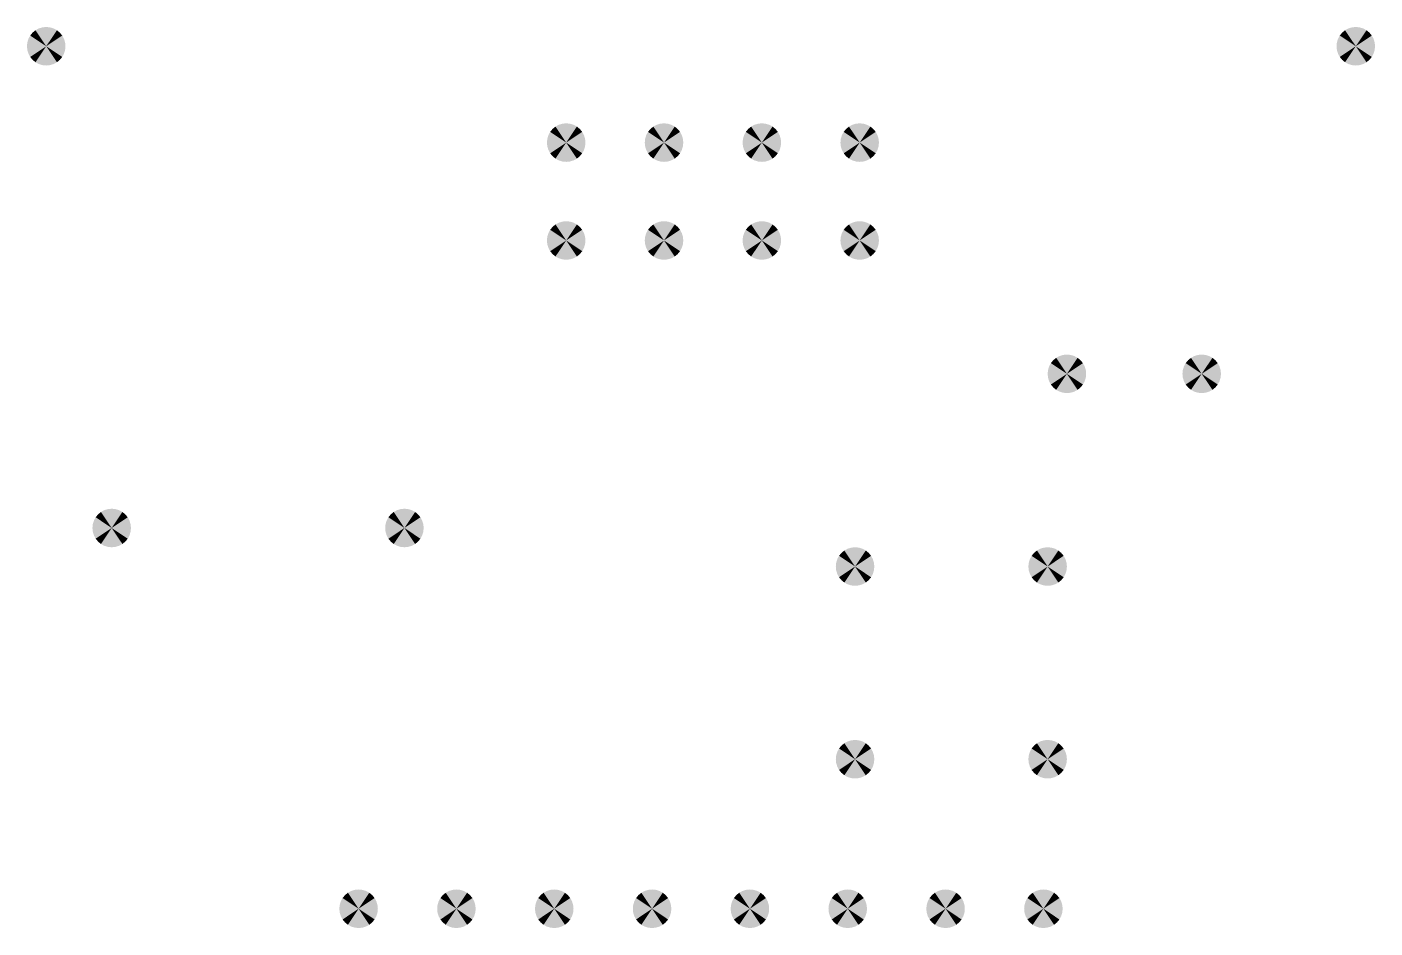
# Model space of a CAD drawing. Header units: millimetres. Extents: x 132.5 to 167.5, y -128 to -73.
# Drawn here: x 132.5 to 167.5, y -96.38 to -73 of the extents above; entities that cross this region are included whole.
import ezdxf

# ---------------------------------------------------------------- set-up
doc = ezdxf.new("R2010")
doc.units = ezdxf.units.MM
doc.layers.add('Drill', color=7, linetype='CONTINUOUS')

msp = doc.modelspace()

# ---------------------------------------------------------------- linework, layer by layer
at = {"layer": 'Drill', "color": 7}
for points in [[(133, -73.5), (132.646447, -73.146447), (132.584265, -73.222215)], [(133, -73.5), (132.722215, -73.084265), (132.646447, -73.146447)], [(133, -73.5), (132.808658, -73.03806), (132.722215, -73.084265)], [(133, -73.5), (132.902455, -73.009607), (132.808658, -73.03806)], [(133, -73.5), (133, -73), (132.902455, -73.009607)], [(133, -73.5), (133.097545, -73.009607), (133, -73)], [(133, -73.5), (133.191342, -73.03806), (133.097545, -73.009607)], [(133, -73.5), (133.277785, -73.084265), (133.191342, -73.03806)], [(133, -73.5), (133.353553, -73.146447), (133.277785, -73.084265)], [(133, -73.5), (133.415735, -73.222215), (133.353553, -73.146447)], [(167, -73.5), (166.646447, -73.146447), (166.584265, -73.222215)], [(167, -73.5), (166.722215, -73.084265), (166.646447, -73.146447)], [(167, -73.5), (166.808658, -73.03806), (166.722215, -73.084265)], [(167, -73.5), (166.902455, -73.009607), (166.808658, -73.03806)], [(167, -73.5), (167, -73), (166.902455, -73.009607)], [(167, -73.5), (167.097545, -73.009607), (167, -73)], [(167, -73.5), (167.191342, -73.03806), (167.097545, -73.009607)], [(167, -73.5), (167.277785, -73.084265), (167.191342, -73.03806)], [(167, -73.5), (167.353553, -73.146447), (167.277785, -73.084265)], [(167, -73.5), (167.415735, -73.222215), (167.353553, -73.146447)], [(133, -73.5), (132.509607, -73.402455), (132.5, -73.5)], [(133, -73.5), (132.5, -73.5), (132.509607, -73.597545)], [(133, -73.5), (132.53806, -73.308658), (132.509607, -73.402455)], [(133, -73.5), (132.509607, -73.597545), (132.53806, -73.691342)], [(133, -73.5), (132.584265, -73.222215), (132.53806, -73.308658)], [(133, -73.5), (132.53806, -73.691342), (132.584265, -73.777785)], [(133, -73.5), (132.584265, -73.777785), (132.646447, -73.853553)], [(133, -73.5), (132.646447, -73.853553), (132.722215, -73.915735)], [(133, -73.5), (132.722215, -73.915735), (132.808658, -73.96194)], [(133, -73.5), (132.808658, -73.96194), (132.902455, -73.990393)], [(133, -73.5), (132.902455, -73.990393), (133, -74)], [(133, -73.5), (133.46194, -73.308658), (133.415735, -73.222215)], [(133, -73.5), (133.490393, -73.402455), (133.46194, -73.308658)], [(133, -73.5), (133.5, -73.5), (133.490393, -73.402455)], [(133, -73.5), (133, -74), (133.097545, -73.990393)], [(133, -73.5), (133.097545, -73.990393), (133.191342, -73.96194)], [(133, -73.5), (133.191342, -73.96194), (133.277785, -73.915735)], [(133, -73.5), (133.277785, -73.915735), (133.353553, -73.853553)], [(133, -73.5), (133.353553, -73.853553), (133.415735, -73.777785)], [(133, -73.5), (133.415735, -73.777785), (133.46194, -73.691342)], [(133, -73.5), (133.46194, -73.691342), (133.490393, -73.597545)], [(133, -73.5), (133.490393, -73.597545), (133.5, -73.5)], [(167, -73.5), (166.509607, -73.402455), (166.5, -73.5)], [(167, -73.5), (166.5, -73.5), (166.509607, -73.597545)], [(167, -73.5), (166.53806, -73.308658), (166.509607, -73.402455)], [(167, -73.5), (166.509607, -73.597545), (166.53806, -73.691342)], [(167, -73.5), (166.584265, -73.222215), (166.53806, -73.308658)], [(167, -73.5), (166.53806, -73.691342), (166.584265, -73.777785)], [(167, -73.5), (166.584265, -73.777785), (166.646447, -73.853553)], [(167, -73.5), (166.646447, -73.853553), (166.722215, -73.915735)], [(167, -73.5), (166.722215, -73.915735), (166.808658, -73.96194)], [(167, -73.5), (166.808658, -73.96194), (166.902455, -73.990393)], [(167, -73.5), (166.902455, -73.990393), (167, -74)], [(167, -73.5), (167.46194, -73.308658), (167.415735, -73.222215)], [(167, -73.5), (167.490393, -73.402455), (167.46194, -73.308658)], [(167, -73.5), (167.5, -73.5), (167.490393, -73.402455)], [(167, -73.5), (167, -74), (167.097545, -73.990393)], [(167, -73.5), (167.097545, -73.990393), (167.191342, -73.96194)], [(167, -73.5), (167.191342, -73.96194), (167.277785, -73.915735)], [(167, -73.5), (167.277785, -73.915735), (167.353553, -73.853553)], [(167, -73.5), (167.353553, -73.853553), (167.415735, -73.777785)], [(167, -73.5), (167.415735, -73.777785), (167.46194, -73.691342)], [(167, -73.5), (167.46194, -73.691342), (167.490393, -73.597545)], [(167, -73.5), (167.490393, -73.597545), (167.5, -73.5)], [(146.5, -76), (146.222215, -75.584265), (146.146447, -75.646447)], [(146.5, -76), (146.308658, -75.53806), (146.222215, -75.584265)], [(146.5, -76), (146.402455, -75.509607), (146.308658, -75.53806)], [(146.5, -76), (146.5, -75.5), (146.402455, -75.509607)], [(146.5, -76), (146.597545, -75.509607), (146.5, -75.5)], [(146.5, -76), (146.691342, -75.53806), (146.597545, -75.509607)], [(146.5, -76), (146.777785, -75.584265), (146.691342, -75.53806)], [(146.5, -76), (146.853553, -75.646447), (146.777785, -75.584265)], [(149.04, -76), (148.762215, -75.584265), (148.686447, -75.646447)], [(149.04, -76), (148.848658, -75.53806), (148.762215, -75.584265)], [(149.04, -76), (148.942455, -75.509607), (148.848658, -75.53806)], [(149.04, -76), (149.04, -75.5), (148.942455, -75.509607)], [(149.04, -76), (149.137545, -75.509607), (149.04, -75.5)], [(149.04, -76), (149.231342, -75.53806), (149.137545, -75.509607)], [(149.04, -76), (149.317785, -75.584265), (149.231342, -75.53806)], [(149.04, -76), (149.393553, -75.646447), (149.317785, -75.584265)], [(151.58, -76), (151.302215, -75.584265), (151.226447, -75.646447)], [(151.58, -76), (151.388658, -75.53806), (151.302215, -75.584265)], [(151.58, -76), (151.482455, -75.509607), (151.388658, -75.53806)], [(151.58, -76), (151.58, -75.5), (151.482455, -75.509607)], [(151.58, -76), (151.677545, -75.509607), (151.58, -75.5)], [(151.58, -76), (151.771342, -75.53806), (151.677545, -75.509607)], [(151.58, -76), (151.857785, -75.584265), (151.771342, -75.53806)], [(151.58, -76), (151.933553, -75.646447), (151.857785, -75.584265)], [(154.12, -76), (153.842215, -75.584265), (153.766447, -75.646447)], [(154.12, -76), (153.928658, -75.53806), (153.842215, -75.584265)], [(154.12, -76), (154.022455, -75.509607), (153.928658, -75.53806)], [(154.12, -76), (154.12, -75.5), (154.022455, -75.509607)], [(154.12, -76), (154.217545, -75.509607), (154.12, -75.5)], [(154.12, -76), (154.311342, -75.53806), (154.217545, -75.509607)], [(154.12, -76), (154.397785, -75.584265), (154.311342, -75.53806)], [(154.12, -76), (154.473553, -75.646447), (154.397785, -75.584265)], [(146.5, -76), (146.009607, -75.902455), (146, -76)], [(146.5, -76), (146.03806, -75.808658), (146.009607, -75.902455)], [(146.5, -76), (146.084265, -75.722215), (146.03806, -75.808658)], [(146.5, -76), (146.146447, -75.646447), (146.084265, -75.722215)], [(146.5, -76), (146.915735, -75.722215), (146.853553, -75.646447)], [(146.5, -76), (146.96194, -75.808658), (146.915735, -75.722215)], [(146.5, -76), (146.990393, -75.902455), (146.96194, -75.808658)], [(146.5, -76), (147, -76), (146.990393, -75.902455)], [(149.04, -76), (148.549607, -75.902455), (148.54, -76)], [(149.04, -76), (148.57806, -75.808658), (148.549607, -75.902455)], [(149.04, -76), (148.624265, -75.722215), (148.57806, -75.808658)], [(149.04, -76), (148.686447, -75.646447), (148.624265, -75.722215)], [(149.04, -76), (149.455735, -75.722215), (149.393553, -75.646447)], [(149.04, -76), (149.50194, -75.808658), (149.455735, -75.722215)], [(149.04, -76), (149.530393, -75.902455), (149.50194, -75.808658)], [(149.04, -76), (149.54, -76), (149.530393, -75.902455)], [(151.58, -76), (151.089607, -75.902455), (151.08, -76)], [(151.58, -76), (151.11806, -75.808658), (151.089607, -75.902455)], [(151.58, -76), (151.164265, -75.722215), (151.11806, -75.808658)], [(151.58, -76), (151.226447, -75.646447), (151.164265, -75.722215)], [(151.58, -76), (151.995735, -75.722215), (151.933553, -75.646447)], [(151.58, -76), (152.04194, -75.808658), (151.995735, -75.722215)], [(151.58, -76), (152.070393, -75.902455), (152.04194, -75.808658)], [(151.58, -76), (152.08, -76), (152.070393, -75.902455)], [(154.12, -76), (153.629607, -75.902455), (153.62, -76)], [(154.12, -76), (153.65806, -75.808658), (153.629607, -75.902455)], [(154.12, -76), (153.704265, -75.722215), (153.65806, -75.808658)], [(154.12, -76), (153.766447, -75.646447), (153.704265, -75.722215)], [(154.12, -76), (154.535735, -75.722215), (154.473553, -75.646447)], [(154.12, -76), (154.58194, -75.808658), (154.535735, -75.722215)], [(154.12, -76), (154.610393, -75.902455), (154.58194, -75.808658)], [(154.12, -76), (154.62, -76), (154.610393, -75.902455)], [(146.5, -76), (146, -76), (146.009607, -76.097545)], [(146.5, -76), (146.009607, -76.097545), (146.03806, -76.191342)], [(146.5, -76), (146.03806, -76.191342), (146.084265, -76.277785)], [(146.5, -76), (146.084265, -76.277785), (146.146447, -76.353553)], [(146.5, -76), (146.146447, -76.353553), (146.222215, -76.415735)], [(146.5, -76), (146.222215, -76.415735), (146.308658, -76.46194)], [(146.5, -76), (146.308658, -76.46194), (146.402455, -76.490393)], [(146.5, -76), (146.402455, -76.490393), (146.5, -76.5)], [(146.5, -76), (146.5, -76.5), (146.597545, -76.490393)], [(146.5, -76), (146.597545, -76.490393), (146.691342, -76.46194)], [(146.5, -76), (146.691342, -76.46194), (146.777785, -76.415735)], [(146.5, -76), (146.777785, -76.415735), (146.853553, -76.353553)], [(146.5, -76), (146.853553, -76.353553), (146.915735, -76.277785)], [(146.5, -76), (146.915735, -76.277785), (146.96194, -76.191342)], [(146.5, -76), (146.96194, -76.191342), (146.990393, -76.097545)], [(146.5, -76), (146.990393, -76.097545), (147, -76)], [(149.04, -76), (148.54, -76), (148.549607, -76.097545)], [(149.04, -76), (148.549607, -76.097545), (148.57806, -76.191342)], [(149.04, -76), (148.57806, -76.191342), (148.624265, -76.277785)], [(149.04, -76), (148.624265, -76.277785), (148.686447, -76.353553)], [(149.04, -76), (148.686447, -76.353553), (148.762215, -76.415735)], [(149.04, -76), (148.762215, -76.415735), (148.848658, -76.46194)], [(149.04, -76), (148.848658, -76.46194), (148.942455, -76.490393)], [(149.04, -76), (148.942455, -76.490393), (149.04, -76.5)], [(149.04, -76), (149.04, -76.5), (149.137545, -76.490393)], [(149.04, -76), (149.137545, -76.490393), (149.231342, -76.46194)], [(149.04, -76), (149.231342, -76.46194), (149.317785, -76.415735)], [(149.04, -76), (149.317785, -76.415735), (149.393553, -76.353553)], [(149.04, -76), (149.393553, -76.353553), (149.455735, -76.277785)], [(149.04, -76), (149.455735, -76.277785), (149.50194, -76.191342)], [(149.04, -76), (149.50194, -76.191342), (149.530393, -76.097545)], [(149.04, -76), (149.530393, -76.097545), (149.54, -76)], [(151.58, -76), (151.08, -76), (151.089607, -76.097545)], [(151.58, -76), (151.089607, -76.097545), (151.11806, -76.191342)], [(151.58, -76), (151.11806, -76.191342), (151.164265, -76.277785)], [(151.58, -76), (151.164265, -76.277785), (151.226447, -76.353553)], [(151.58, -76), (151.226447, -76.353553), (151.302215, -76.415735)], [(151.58, -76), (151.302215, -76.415735), (151.388658, -76.46194)], [(151.58, -76), (151.388658, -76.46194), (151.482455, -76.490393)], [(151.58, -76), (151.482455, -76.490393), (151.58, -76.5)], [(151.58, -76), (151.58, -76.5), (151.677545, -76.490393)], [(151.58, -76), (151.677545, -76.490393), (151.771342, -76.46194)], [(151.58, -76), (151.771342, -76.46194), (151.857785, -76.415735)], [(151.58, -76), (151.857785, -76.415735), (151.933553, -76.353553)], [(151.58, -76), (151.933553, -76.353553), (151.995735, -76.277785)], [(151.58, -76), (151.995735, -76.277785), (152.04194, -76.191342)], [(151.58, -76), (152.04194, -76.191342), (152.070393, -76.097545)], [(151.58, -76), (152.070393, -76.097545), (152.08, -76)], [(154.12, -76), (153.62, -76), (153.629607, -76.097545)], [(154.12, -76), (153.629607, -76.097545), (153.65806, -76.191342)], [(154.12, -76), (153.65806, -76.191342), (153.704265, -76.277785)], [(154.12, -76), (153.704265, -76.277785), (153.766447, -76.353553)], [(154.12, -76), (153.766447, -76.353553), (153.842215, -76.415735)], [(154.12, -76), (153.842215, -76.415735), (153.928658, -76.46194)], [(154.12, -76), (153.928658, -76.46194), (154.022455, -76.490393)], [(154.12, -76), (154.022455, -76.490393), (154.12, -76.5)], [(154.12, -76), (154.12, -76.5), (154.217545, -76.490393)], [(154.12, -76), (154.217545, -76.490393), (154.311342, -76.46194)], [(154.12, -76), (154.311342, -76.46194), (154.397785, -76.415735)], [(154.12, -76), (154.397785, -76.415735), (154.473553, -76.353553)], [(154.12, -76), (154.473553, -76.353553), (154.535735, -76.277785)], [(154.12, -76), (154.535735, -76.277785), (154.58194, -76.191342)], [(154.12, -76), (154.58194, -76.191342), (154.610393, -76.097545)], [(154.12, -76), (154.610393, -76.097545), (154.62, -76)], [(146.5, -78.54), (146.402455, -78.049607), (146.308658, -78.07806)], [(146.5, -78.54), (146.5, -78.04), (146.402455, -78.049607)], [(146.5, -78.54), (146.597545, -78.049607), (146.5, -78.04)], [(146.5, -78.54), (146.691342, -78.07806), (146.597545, -78.049607)], [(149.04, -78.54), (148.942455, -78.049607), (148.848658, -78.07806)], [(149.04, -78.54), (149.04, -78.04), (148.942455, -78.049607)], [(149.04, -78.54), (149.137545, -78.049607), (149.04, -78.04)], [(149.04, -78.54), (149.231342, -78.07806), (149.137545, -78.049607)], [(151.58, -78.54), (151.482455, -78.049607), (151.388658, -78.07806)], [(151.58, -78.54), (151.58, -78.04), (151.482455, -78.049607)], [(151.58, -78.54), (151.677545, -78.049607), (151.58, -78.04)], [(151.58, -78.54), (151.771342, -78.07806), (151.677545, -78.049607)], [(154.12, -78.54), (154.022455, -78.049607), (153.928658, -78.07806)], [(154.12, -78.54), (154.12, -78.04), (154.022455, -78.049607)], [(154.12, -78.54), (154.217545, -78.049607), (154.12, -78.04)], [(154.12, -78.54), (154.311342, -78.07806), (154.217545, -78.049607)], [(146.5, -78.54), (146.03806, -78.348658), (146.009607, -78.442455)], [(146.5, -78.54), (146.084265, -78.262215), (146.03806, -78.348658)], [(146.5, -78.54), (146.146447, -78.186447), (146.084265, -78.262215)], [(146.5, -78.54), (146.222215, -78.124265), (146.146447, -78.186447)], [(146.5, -78.54), (146.308658, -78.07806), (146.222215, -78.124265)], [(146.5, -78.54), (146.777785, -78.124265), (146.691342, -78.07806)], [(146.5, -78.54), (146.853553, -78.186447), (146.777785, -78.124265)], [(146.5, -78.54), (146.915735, -78.262215), (146.853553, -78.186447)], [(146.5, -78.54), (146.96194, -78.348658), (146.915735, -78.262215)], [(146.5, -78.54), (146.990393, -78.442455), (146.96194, -78.348658)], [(149.04, -78.54), (148.57806, -78.348658), (148.549607, -78.442455)], [(149.04, -78.54), (148.624265, -78.262215), (148.57806, -78.348658)], [(149.04, -78.54), (148.686447, -78.186447), (148.624265, -78.262215)], [(149.04, -78.54), (148.762215, -78.124265), (148.686447, -78.186447)], [(149.04, -78.54), (148.848658, -78.07806), (148.762215, -78.124265)], [(149.04, -78.54), (149.317785, -78.124265), (149.231342, -78.07806)], [(149.04, -78.54), (149.393553, -78.186447), (149.317785, -78.124265)], [(149.04, -78.54), (149.455735, -78.262215), (149.393553, -78.186447)], [(149.04, -78.54), (149.50194, -78.348658), (149.455735, -78.262215)], [(149.04, -78.54), (149.530393, -78.442455), (149.50194, -78.348658)], [(151.58, -78.54), (151.11806, -78.348658), (151.089607, -78.442455)], [(151.58, -78.54), (151.164265, -78.262215), (151.11806, -78.348658)], [(151.58, -78.54), (151.226447, -78.186447), (151.164265, -78.262215)], [(151.58, -78.54), (151.302215, -78.124265), (151.226447, -78.186447)], [(151.58, -78.54), (151.388658, -78.07806), (151.302215, -78.124265)], [(151.58, -78.54), (151.857785, -78.124265), (151.771342, -78.07806)], [(151.58, -78.54), (151.933553, -78.186447), (151.857785, -78.124265)], [(151.58, -78.54), (151.995735, -78.262215), (151.933553, -78.186447)], [(151.58, -78.54), (152.04194, -78.348658), (151.995735, -78.262215)], [(151.58, -78.54), (152.070393, -78.442455), (152.04194, -78.348658)], [(154.12, -78.54), (153.65806, -78.348658), (153.629607, -78.442455)], [(154.12, -78.54), (153.704265, -78.262215), (153.65806, -78.348658)], [(154.12, -78.54), (153.766447, -78.186447), (153.704265, -78.262215)], [(154.12, -78.54), (153.842215, -78.124265), (153.766447, -78.186447)], [(154.12, -78.54), (153.928658, -78.07806), (153.842215, -78.124265)], [(154.12, -78.54), (154.397785, -78.124265), (154.311342, -78.07806)], [(154.12, -78.54), (154.473553, -78.186447), (154.397785, -78.124265)], [(154.12, -78.54), (154.535735, -78.262215), (154.473553, -78.186447)], [(154.12, -78.54), (154.58194, -78.348658), (154.535735, -78.262215)], [(154.12, -78.54), (154.610393, -78.442455), (154.58194, -78.348658)], [(146.5, -78.54), (146.009607, -78.442455), (146, -78.54)], [(146.5, -78.54), (146, -78.54), (146.009607, -78.637545)], [(146.5, -78.54), (146.009607, -78.637545), (146.03806, -78.731342)], [(146.5, -78.54), (146.03806, -78.731342), (146.084265, -78.817785)], [(146.5, -78.54), (146.084265, -78.817785), (146.146447, -78.893553)], [(146.5, -78.54), (146.146447, -78.893553), (146.222215, -78.955735)], [(146.5, -78.54), (146.222215, -78.955735), (146.308658, -79.00194)], [(146.5, -78.54), (146.308658, -79.00194), (146.402455, -79.030393)], [(146.5, -78.54), (146.402455, -79.030393), (146.5, -79.04)], [(146.5, -78.54), (147, -78.54), (146.990393, -78.442455)], [(146.5, -78.54), (146.5, -79.04), (146.597545, -79.030393)], [(146.5, -78.54), (146.597545, -79.030393), (146.691342, -79.00194)], [(146.5, -78.54), (146.691342, -79.00194), (146.777785, -78.955735)], [(146.5, -78.54), (146.777785, -78.955735), (146.853553, -78.893553)], [(146.5, -78.54), (146.853553, -78.893553), (146.915735, -78.817785)], [(146.5, -78.54), (146.915735, -78.817785), (146.96194, -78.731342)], [(146.5, -78.54), (146.96194, -78.731342), (146.990393, -78.637545)], [(146.5, -78.54), (146.990393, -78.637545), (147, -78.54)], [(149.04, -78.54), (148.549607, -78.442455), (148.54, -78.54)], [(149.04, -78.54), (148.54, -78.54), (148.549607, -78.637545)], [(149.04, -78.54), (148.549607, -78.637545), (148.57806, -78.731342)], [(149.04, -78.54), (148.57806, -78.731342), (148.624265, -78.817785)], [(149.04, -78.54), (148.624265, -78.817785), (148.686447, -78.893553)], [(149.04, -78.54), (148.686447, -78.893553), (148.762215, -78.955735)], [(149.04, -78.54), (148.762215, -78.955735), (148.848658, -79.00194)], [(149.04, -78.54), (148.848658, -79.00194), (148.942455, -79.030393)], [(149.04, -78.54), (148.942455, -79.030393), (149.04, -79.04)], [(149.04, -78.54), (149.54, -78.54), (149.530393, -78.442455)], [(149.04, -78.54), (149.04, -79.04), (149.137545, -79.030393)], [(149.04, -78.54), (149.137545, -79.030393), (149.231342, -79.00194)], [(149.04, -78.54), (149.231342, -79.00194), (149.317785, -78.955735)], [(149.04, -78.54), (149.317785, -78.955735), (149.393553, -78.893553)], [(149.04, -78.54), (149.393553, -78.893553), (149.455735, -78.817785)], [(149.04, -78.54), (149.455735, -78.817785), (149.50194, -78.731342)], [(149.04, -78.54), (149.50194, -78.731342), (149.530393, -78.637545)], [(149.04, -78.54), (149.530393, -78.637545), (149.54, -78.54)], [(151.58, -78.54), (151.089607, -78.442455), (151.08, -78.54)], [(151.58, -78.54), (151.08, -78.54), (151.089607, -78.637545)], [(151.58, -78.54), (151.089607, -78.637545), (151.11806, -78.731342)], [(151.58, -78.54), (151.11806, -78.731342), (151.164265, -78.817785)], [(151.58, -78.54), (151.164265, -78.817785), (151.226447, -78.893553)], [(151.58, -78.54), (151.226447, -78.893553), (151.302215, -78.955735)], [(151.58, -78.54), (151.302215, -78.955735), (151.388658, -79.00194)], [(151.58, -78.54), (151.388658, -79.00194), (151.482455, -79.030393)], [(151.58, -78.54), (151.482455, -79.030393), (151.58, -79.04)], [(151.58, -78.54), (152.08, -78.54), (152.070393, -78.442455)], [(151.58, -78.54), (151.58, -79.04), (151.677545, -79.030393)], [(151.58, -78.54), (151.677545, -79.030393), (151.771342, -79.00194)], [(151.58, -78.54), (151.771342, -79.00194), (151.857785, -78.955735)], [(151.58, -78.54), (151.857785, -78.955735), (151.933553, -78.893553)], [(151.58, -78.54), (151.933553, -78.893553), (151.995735, -78.817785)], [(151.58, -78.54), (151.995735, -78.817785), (152.04194, -78.731342)], [(151.58, -78.54), (152.04194, -78.731342), (152.070393, -78.637545)], [(151.58, -78.54), (152.070393, -78.637545), (152.08, -78.54)], [(154.12, -78.54), (153.629607, -78.442455), (153.62, -78.54)], [(154.12, -78.54), (153.62, -78.54), (153.629607, -78.637545)], [(154.12, -78.54), (153.629607, -78.637545), (153.65806, -78.731342)], [(154.12, -78.54), (153.65806, -78.731342), (153.704265, -78.817785)], [(154.12, -78.54), (153.704265, -78.817785), (153.766447, -78.893553)], [(154.12, -78.54), (153.766447, -78.893553), (153.842215, -78.955735)], [(154.12, -78.54), (153.842215, -78.955735), (153.928658, -79.00194)], [(154.12, -78.54), (153.928658, -79.00194), (154.022455, -79.030393)], [(154.12, -78.54), (154.022455, -79.030393), (154.12, -79.04)], [(154.12, -78.54), (154.62, -78.54), (154.610393, -78.442455)], [(154.12, -78.54), (154.12, -79.04), (154.217545, -79.030393)], [(154.12, -78.54), (154.217545, -79.030393), (154.311342, -79.00194)], [(154.12, -78.54), (154.311342, -79.00194), (154.397785, -78.955735)], [(154.12, -78.54), (154.397785, -78.955735), (154.473553, -78.893553)], [(154.12, -78.54), (154.473553, -78.893553), (154.535735, -78.817785)], [(154.12, -78.54), (154.535735, -78.817785), (154.58194, -78.731342)], [(154.12, -78.54), (154.58194, -78.731342), (154.610393, -78.637545)], [(154.12, -78.54), (154.610393, -78.637545), (154.62, -78.54)], [(159.5, -82), (159.308658, -81.53806), (159.222215, -81.584265)], [(159.5, -82), (159.402455, -81.509607), (159.308658, -81.53806)], [(159.5, -82), (159.5, -81.5), (159.402455, -81.509607)], [(159.5, -82), (159.597545, -81.509607), (159.5, -81.5)], [(159.5, -82), (159.691342, -81.53806), (159.597545, -81.509607)], [(159.5, -82), (159.777785, -81.584265), (159.691342, -81.53806)], [(163, -82), (162.808658, -81.53806), (162.722215, -81.584265)], [(163, -82), (162.902455, -81.509607), (162.808658, -81.53806)], [(163, -82), (163, -81.5), (162.902455, -81.509607)], [(163, -82), (163.097545, -81.509607), (163, -81.5)], [(163, -82), (163.191342, -81.53806), (163.097545, -81.509607)], [(163, -82), (163.277785, -81.584265), (163.191342, -81.53806)], [(159.5, -82), (159.03806, -81.808658), (159.009607, -81.902455)], [(159.5, -82), (159.084265, -81.722215), (159.03806, -81.808658)], [(159.5, -82), (159.146447, -81.646447), (159.084265, -81.722215)], [(159.5, -82), (159.222215, -81.584265), (159.146447, -81.646447)], [(159.5, -82), (159.853553, -81.646447), (159.777785, -81.584265)], [(159.5, -82), (159.915735, -81.722215), (159.853553, -81.646447)], [(159.5, -82), (159.96194, -81.808658), (159.915735, -81.722215)], [(159.5, -82), (159.990393, -81.902455), (159.96194, -81.808658)], [(163, -82), (162.53806, -81.808658), (162.509607, -81.902455)], [(163, -82), (162.584265, -81.722215), (162.53806, -81.808658)], [(163, -82), (162.646447, -81.646447), (162.584265, -81.722215)], [(163, -82), (162.722215, -81.584265), (162.646447, -81.646447)], [(163, -82), (163.353553, -81.646447), (163.277785, -81.584265)], [(163, -82), (163.415735, -81.722215), (163.353553, -81.646447)], [(163, -82), (163.46194, -81.808658), (163.415735, -81.722215)], [(163, -82), (163.490393, -81.902455), (163.46194, -81.808658)], [(159.5, -82), (159.009607, -81.902455), (159, -82)], [(159.5, -82), (159, -82), (159.009607, -82.097545)], [(159.5, -82), (159.009607, -82.097545), (159.03806, -82.191342)], [(159.5, -82), (159.03806, -82.191342), (159.084265, -82.277785)], [(159.5, -82), (159.084265, -82.277785), (159.146447, -82.353553)], [(159.5, -82), (159.146447, -82.353553), (159.222215, -82.415735)], [(159.5, -82), (159.222215, -82.415735), (159.308658, -82.46194)], [(159.5, -82), (159.308658, -82.46194), (159.402455, -82.490393)], [(159.5, -82), (159.402455, -82.490393), (159.5, -82.5)], [(159.5, -82), (160, -82), (159.990393, -81.902455)], [(159.5, -82), (159.5, -82.5), (159.597545, -82.490393)], [(159.5, -82), (159.597545, -82.490393), (159.691342, -82.46194)], [(159.5, -82), (159.691342, -82.46194), (159.777785, -82.415735)], [(159.5, -82), (159.777785, -82.415735), (159.853553, -82.353553)], [(159.5, -82), (159.853553, -82.353553), (159.915735, -82.277785)], [(159.5, -82), (159.915735, -82.277785), (159.96194, -82.191342)], [(159.5, -82), (159.96194, -82.191342), (159.990393, -82.097545)], [(159.5, -82), (159.990393, -82.097545), (160, -82)], [(163, -82), (162.509607, -81.902455), (162.5, -82)], [(163, -82), (162.5, -82), (162.509607, -82.097545)], [(163, -82), (162.509607, -82.097545), (162.53806, -82.191342)], [(163, -82), (162.53806, -82.191342), (162.584265, -82.277785)], [(163, -82), (162.584265, -82.277785), (162.646447, -82.353553)], [(163, -82), (162.646447, -82.353553), (162.722215, -82.415735)], [(163, -82), (162.722215, -82.415735), (162.808658, -82.46194)], [(163, -82), (162.808658, -82.46194), (162.902455, -82.490393)], [(163, -82), (162.902455, -82.490393), (163, -82.5)], [(163, -82), (163.5, -82), (163.490393, -81.902455)], [(163, -82), (163, -82.5), (163.097545, -82.490393)], [(163, -82), (163.097545, -82.490393), (163.191342, -82.46194)], [(163, -82), (163.191342, -82.46194), (163.277785, -82.415735)], [(163, -82), (163.277785, -82.415735), (163.353553, -82.353553)], [(163, -82), (163.353553, -82.353553), (163.415735, -82.277785)], [(163, -82), (163.415735, -82.277785), (163.46194, -82.191342)], [(163, -82), (163.46194, -82.191342), (163.490393, -82.097545)], [(163, -82), (163.490393, -82.097545), (163.5, -82)], [(134.7, -86), (134.284265, -85.722215), (134.23806, -85.808658)], [(134.7, -86), (134.346447, -85.646447), (134.284265, -85.722215)], [(134.7, -86), (134.422215, -85.584265), (134.346447, -85.646447)], [(134.7, -86), (134.508658, -85.53806), (134.422215, -85.584265)], [(134.7, -86), (134.602455, -85.509607), (134.508658, -85.53806)], [(134.7, -86), (134.7, -85.5), (134.602455, -85.509607)], [(134.7, -86), (134.797545, -85.509607), (134.7, -85.5)], [(134.7, -86), (134.891342, -85.53806), (134.797545, -85.509607)], [(134.7, -86), (134.977785, -85.584265), (134.891342, -85.53806)], [(134.7, -86), (135.053553, -85.646447), (134.977785, -85.584265)], [(134.7, -86), (135.115735, -85.722215), (135.053553, -85.646447)], [(134.7, -86), (135.16194, -85.808658), (135.115735, -85.722215)], [(142.3, -86), (141.884265, -85.722215), (141.83806, -85.808658)], [(142.3, -86), (141.946447, -85.646447), (141.884265, -85.722215)], [(142.3, -86), (142.022215, -85.584265), (141.946447, -85.646447)], [(142.3, -86), (142.108658, -85.53806), (142.022215, -85.584265)], [(142.3, -86), (142.202455, -85.509607), (142.108658, -85.53806)], [(142.3, -86), (142.3, -85.5), (142.202455, -85.509607)], [(142.3, -86), (142.397545, -85.509607), (142.3, -85.5)], [(142.3, -86), (142.491342, -85.53806), (142.397545, -85.509607)], [(142.3, -86), (142.577785, -85.584265), (142.491342, -85.53806)], [(142.3, -86), (142.653553, -85.646447), (142.577785, -85.584265)], [(142.3, -86), (142.715735, -85.722215), (142.653553, -85.646447)], [(142.3, -86), (142.76194, -85.808658), (142.715735, -85.722215)], [(134.7, -86), (134.209607, -85.902455), (134.2, -86)], [(134.7, -86), (134.2, -86), (134.209607, -86.097545)], [(134.7, -86), (134.23806, -85.808658), (134.209607, -85.902455)], [(134.7, -86), (134.209607, -86.097545), (134.23806, -86.191342)], [(134.7, -86), (134.23806, -86.191342), (134.284265, -86.277785)], [(134.7, -86), (134.284265, -86.277785), (134.346447, -86.353553)], [(134.7, -86), (134.346447, -86.353553), (134.422215, -86.415735)], [(134.7, -86), (134.422215, -86.415735), (134.508658, -86.46194)], [(134.7, -86), (134.508658, -86.46194), (134.602455, -86.490393)], [(134.7, -86), (134.602455, -86.490393), (134.7, -86.5)], [(134.7, -86), (135.190393, -85.902455), (135.16194, -85.808658)], [(134.7, -86), (135.2, -86), (135.190393, -85.902455)], [(134.7, -86), (134.7, -86.5), (134.797545, -86.490393)], [(134.7, -86), (134.797545, -86.490393), (134.891342, -86.46194)], [(134.7, -86), (134.891342, -86.46194), (134.977785, -86.415735)], [(134.7, -86), (134.977785, -86.415735), (135.053553, -86.353553)], [(134.7, -86), (135.053553, -86.353553), (135.115735, -86.277785)], [(134.7, -86), (135.115735, -86.277785), (135.16194, -86.191342)], [(134.7, -86), (135.16194, -86.191342), (135.190393, -86.097545)], [(134.7, -86), (135.190393, -86.097545), (135.2, -86)], [(142.3, -86), (141.809607, -85.902455), (141.8, -86)], [(142.3, -86), (141.8, -86), (141.809607, -86.097545)], [(142.3, -86), (141.83806, -85.808658), (141.809607, -85.902455)], [(142.3, -86), (141.809607, -86.097545), (141.83806, -86.191342)], [(142.3, -86), (141.83806, -86.191342), (141.884265, -86.277785)], [(142.3, -86), (141.884265, -86.277785), (141.946447, -86.353553)], [(142.3, -86), (141.946447, -86.353553), (142.022215, -86.415735)], [(142.3, -86), (142.022215, -86.415735), (142.108658, -86.46194)], [(142.3, -86), (142.108658, -86.46194), (142.202455, -86.490393)], [(142.3, -86), (142.202455, -86.490393), (142.3, -86.5)], [(142.3, -86), (142.790393, -85.902455), (142.76194, -85.808658)], [(142.3, -86), (142.8, -86), (142.790393, -85.902455)], [(142.3, -86), (142.3, -86.5), (142.397545, -86.490393)], [(142.3, -86), (142.397545, -86.490393), (142.491342, -86.46194)], [(142.3, -86), (142.491342, -86.46194), (142.577785, -86.415735)], [(142.3, -86), (142.577785, -86.415735), (142.653553, -86.353553)], [(142.3, -86), (142.653553, -86.353553), (142.715735, -86.277785)], [(142.3, -86), (142.715735, -86.277785), (142.76194, -86.191342)], [(142.3, -86), (142.76194, -86.191342), (142.790393, -86.097545)], [(142.3, -86), (142.790393, -86.097545), (142.8, -86)], [(154, -87), (153.584265, -86.722215), (153.53806, -86.808658)], [(154, -87), (153.646447, -86.646447), (153.584265, -86.722215)], [(154, -87), (153.722215, -86.584265), (153.646447, -86.646447)], [(154, -87), (153.808658, -86.53806), (153.722215, -86.584265)], [(154, -87), (153.902455, -86.509607), (153.808658, -86.53806)], [(154, -87), (154, -86.5), (153.902455, -86.509607)], [(154, -87), (154.097545, -86.509607), (154, -86.5)], [(154, -87), (154.191342, -86.53806), (154.097545, -86.509607)], [(154, -87), (154.277785, -86.584265), (154.191342, -86.53806)], [(154, -87), (154.353553, -86.646447), (154.277785, -86.584265)], [(154, -87), (154.415735, -86.722215), (154.353553, -86.646447)], [(154, -87), (154.46194, -86.808658), (154.415735, -86.722215)], [(159, -87), (158.584265, -86.722215), (158.53806, -86.808658)], [(159, -87), (158.646447, -86.646447), (158.584265, -86.722215)], [(159, -87), (158.722215, -86.584265), (158.646447, -86.646447)], [(159, -87), (158.808658, -86.53806), (158.722215, -86.584265)], [(159, -87), (158.902455, -86.509607), (158.808658, -86.53806)], [(159, -87), (159, -86.5), (158.902455, -86.509607)], [(159, -87), (159.097545, -86.509607), (159, -86.5)], [(159, -87), (159.191342, -86.53806), (159.097545, -86.509607)], [(159, -87), (159.277785, -86.584265), (159.191342, -86.53806)], [(159, -87), (159.353553, -86.646447), (159.277785, -86.584265)], [(159, -87), (159.415735, -86.722215), (159.353553, -86.646447)], [(159, -87), (159.46194, -86.808658), (159.415735, -86.722215)], [(154, -87), (153.509607, -86.902455), (153.5, -87)], [(154, -87), (153.5, -87), (153.509607, -87.097545)], [(154, -87), (153.53806, -86.808658), (153.509607, -86.902455)], [(154, -87), (153.509607, -87.097545), (153.53806, -87.191342)], [(154, -87), (153.53806, -87.191342), (153.584265, -87.277785)], [(154, -87), (153.584265, -87.277785), (153.646447, -87.353553)], [(154, -87), (153.646447, -87.353553), (153.722215, -87.415735)], [(154, -87), (153.722215, -87.415735), (153.808658, -87.46194)], [(154, -87), (153.808658, -87.46194), (153.902455, -87.490393)], [(154, -87), (153.902455, -87.490393), (154, -87.5)], [(154, -87), (154.490393, -86.902455), (154.46194, -86.808658)], [(154, -87), (154.5, -87), (154.490393, -86.902455)], [(154, -87), (154, -87.5), (154.097545, -87.490393)], [(154, -87), (154.097545, -87.490393), (154.191342, -87.46194)], [(154, -87), (154.191342, -87.46194), (154.277785, -87.415735)], [(154, -87), (154.277785, -87.415735), (154.353553, -87.353553)], [(154, -87), (154.353553, -87.353553), (154.415735, -87.277785)], [(154, -87), (154.415735, -87.277785), (154.46194, -87.191342)], [(154, -87), (154.46194, -87.191342), (154.490393, -87.097545)], [(154, -87), (154.490393, -87.097545), (154.5, -87)], [(159, -87), (158.509607, -86.902455), (158.5, -87)], [(159, -87), (158.5, -87), (158.509607, -87.097545)], [(159, -87), (158.53806, -86.808658), (158.509607, -86.902455)], [(159, -87), (158.509607, -87.097545), (158.53806, -87.191342)], [(159, -87), (158.53806, -87.191342), (158.584265, -87.277785)], [(159, -87), (158.584265, -87.277785), (158.646447, -87.353553)], [(159, -87), (158.646447, -87.353553), (158.722215, -87.415735)], [(159, -87), (158.722215, -87.415735), (158.808658, -87.46194)], [(159, -87), (158.808658, -87.46194), (158.902455, -87.490393)], [(159, -87), (158.902455, -87.490393), (159, -87.5)], [(159, -87), (159.490393, -86.902455), (159.46194, -86.808658)], [(159, -87), (159.5, -87), (159.490393, -86.902455)], [(159, -87), (159, -87.5), (159.097545, -87.490393)], [(159, -87), (159.097545, -87.490393), (159.191342, -87.46194)], [(159, -87), (159.191342, -87.46194), (159.277785, -87.415735)], [(159, -87), (159.277785, -87.415735), (159.353553, -87.353553)], [(159, -87), (159.353553, -87.353553), (159.415735, -87.277785)], [(159, -87), (159.415735, -87.277785), (159.46194, -87.191342)], [(159, -87), (159.46194, -87.191342), (159.490393, -87.097545)], [(159, -87), (159.490393, -87.097545), (159.5, -87)], [(154, -92), (153.646447, -91.646447), (153.584265, -91.722215)], [(154, -92), (153.722215, -91.584265), (153.646447, -91.646447)], [(154, -92), (153.808658, -91.53806), (153.722215, -91.584265)], [(154, -92), (153.902455, -91.509607), (153.808658, -91.53806)], [(154, -92), (154, -91.5), (153.902455, -91.509607)], [(154, -92), (154.097545, -91.509607), (154, -91.5)], [(154, -92), (154.191342, -91.53806), (154.097545, -91.509607)], [(154, -92), (154.277785, -91.584265), (154.191342, -91.53806)], [(154, -92), (154.353553, -91.646447), (154.277785, -91.584265)], [(154, -92), (154.415735, -91.722215), (154.353553, -91.646447)], [(159, -92), (158.646447, -91.646447), (158.584265, -91.722215)], [(159, -92), (158.722215, -91.584265), (158.646447, -91.646447)], [(159, -92), (158.808658, -91.53806), (158.722215, -91.584265)], [(159, -92), (158.902455, -91.509607), (158.808658, -91.53806)], [(159, -92), (159, -91.5), (158.902455, -91.509607)], [(159, -92), (159.097545, -91.509607), (159, -91.5)], [(159, -92), (159.191342, -91.53806), (159.097545, -91.509607)], [(159, -92), (159.277785, -91.584265), (159.191342, -91.53806)], [(159, -92), (159.353553, -91.646447), (159.277785, -91.584265)], [(159, -92), (159.415735, -91.722215), (159.353553, -91.646447)], [(154, -92), (153.509607, -91.902455), (153.5, -92)], [(154, -92), (153.5, -92), (153.509607, -92.097545)], [(154, -92), (153.53806, -91.808658), (153.509607, -91.902455)], [(154, -92), (153.509607, -92.097545), (153.53806, -92.191342)], [(154, -92), (153.584265, -91.722215), (153.53806, -91.808658)], [(154, -92), (153.53806, -92.191342), (153.584265, -92.277785)], [(154, -92), (153.584265, -92.277785), (153.646447, -92.353553)], [(154, -92), (153.646447, -92.353553), (153.722215, -92.415735)], [(154, -92), (153.722215, -92.415735), (153.808658, -92.46194)], [(154, -92), (153.808658, -92.46194), (153.902455, -92.490393)], [(154, -92), (153.902455, -92.490393), (154, -92.5)], [(154, -92), (154.46194, -91.808658), (154.415735, -91.722215)], [(154, -92), (154.490393, -91.902455), (154.46194, -91.808658)], [(154, -92), (154.5, -92), (154.490393, -91.902455)], [(154, -92), (154, -92.5), (154.097545, -92.490393)], [(154, -92), (154.097545, -92.490393), (154.191342, -92.46194)], [(154, -92), (154.191342, -92.46194), (154.277785, -92.415735)], [(154, -92), (154.277785, -92.415735), (154.353553, -92.353553)], [(154, -92), (154.353553, -92.353553), (154.415735, -92.277785)], [(154, -92), (154.415735, -92.277785), (154.46194, -92.191342)], [(154, -92), (154.46194, -92.191342), (154.490393, -92.097545)], [(154, -92), (154.490393, -92.097545), (154.5, -92)], [(159, -92), (158.509607, -91.902455), (158.5, -92)], [(159, -92), (158.5, -92), (158.509607, -92.097545)], [(159, -92), (158.53806, -91.808658), (158.509607, -91.902455)], [(159, -92), (158.509607, -92.097545), (158.53806, -92.191342)], [(159, -92), (158.584265, -91.722215), (158.53806, -91.808658)], [(159, -92), (158.53806, -92.191342), (158.584265, -92.277785)], [(159, -92), (158.584265, -92.277785), (158.646447, -92.353553)], [(159, -92), (158.646447, -92.353553), (158.722215, -92.415735)], [(159, -92), (158.722215, -92.415735), (158.808658, -92.46194)], [(159, -92), (158.808658, -92.46194), (158.902455, -92.490393)], [(159, -92), (158.902455, -92.490393), (159, -92.5)], [(159, -92), (159.46194, -91.808658), (159.415735, -91.722215)], [(159, -92), (159.490393, -91.902455), (159.46194, -91.808658)], [(159, -92), (159.5, -92), (159.490393, -91.902455)], [(159, -92), (159, -92.5), (159.097545, -92.490393)], [(159, -92), (159.097545, -92.490393), (159.191342, -92.46194)], [(159, -92), (159.191342, -92.46194), (159.277785, -92.415735)], [(159, -92), (159.277785, -92.415735), (159.353553, -92.353553)], [(159, -92), (159.353553, -92.353553), (159.415735, -92.277785)], [(159, -92), (159.415735, -92.277785), (159.46194, -92.191342)], [(159, -92), (159.46194, -92.191342), (159.490393, -92.097545)], [(159, -92), (159.490393, -92.097545), (159.5, -92)], [(141.11, -95.88), (140.756447, -95.526447), (140.694265, -95.602215)], [(141.11, -95.88), (140.832215, -95.464265), (140.756447, -95.526447)], [(141.11, -95.88), (140.918658, -95.41806), (140.832215, -95.464265)], [(141.11, -95.88), (141.012455, -95.389607), (140.918658, -95.41806)], [(141.11, -95.88), (141.11, -95.38), (141.012455, -95.389607)], [(141.11, -95.88), (141.207545, -95.389607), (141.11, -95.38)], [(141.11, -95.88), (141.301342, -95.41806), (141.207545, -95.389607)], [(141.11, -95.88), (141.387785, -95.464265), (141.301342, -95.41806)], [(141.11, -95.88), (141.463553, -95.526447), (141.387785, -95.464265)], [(141.11, -95.88), (141.525735, -95.602215), (141.463553, -95.526447)], [(143.65, -95.88), (143.296447, -95.526447), (143.234265, -95.602215)], [(143.65, -95.88), (143.372215, -95.464265), (143.296447, -95.526447)], [(143.65, -95.88), (143.458658, -95.41806), (143.372215, -95.464265)], [(143.65, -95.88), (143.552455, -95.389607), (143.458658, -95.41806)], [(143.65, -95.88), (143.65, -95.38), (143.552455, -95.389607)], [(143.65, -95.88), (143.747545, -95.389607), (143.65, -95.38)], [(143.65, -95.88), (143.841342, -95.41806), (143.747545, -95.389607)], [(143.65, -95.88), (143.927785, -95.464265), (143.841342, -95.41806)], [(143.65, -95.88), (144.003553, -95.526447), (143.927785, -95.464265)], [(143.65, -95.88), (144.065735, -95.602215), (144.003553, -95.526447)], [(146.19, -95.88), (145.836447, -95.526447), (145.774265, -95.602215)], [(146.19, -95.88), (145.912215, -95.464265), (145.836447, -95.526447)], [(146.19, -95.88), (145.998658, -95.41806), (145.912215, -95.464265)], [(146.19, -95.88), (146.092455, -95.389607), (145.998658, -95.41806)], [(146.19, -95.88), (146.19, -95.38), (146.092455, -95.389607)], [(146.19, -95.88), (146.287545, -95.389607), (146.19, -95.38)], [(146.19, -95.88), (146.381342, -95.41806), (146.287545, -95.389607)], [(146.19, -95.88), (146.467785, -95.464265), (146.381342, -95.41806)], [(146.19, -95.88), (146.543553, -95.526447), (146.467785, -95.464265)], [(146.19, -95.88), (146.605735, -95.602215), (146.543553, -95.526447)], [(148.73, -95.88), (148.376447, -95.526447), (148.314265, -95.602215)], [(148.73, -95.88), (148.452215, -95.464265), (148.376447, -95.526447)], [(148.73, -95.88), (148.538658, -95.41806), (148.452215, -95.464265)], [(148.73, -95.88), (148.632455, -95.389607), (148.538658, -95.41806)], [(148.73, -95.88), (148.73, -95.38), (148.632455, -95.389607)], [(148.73, -95.88), (148.827545, -95.389607), (148.73, -95.38)], [(148.73, -95.88), (148.921342, -95.41806), (148.827545, -95.389607)], [(148.73, -95.88), (149.007785, -95.464265), (148.921342, -95.41806)], [(148.73, -95.88), (149.083553, -95.526447), (149.007785, -95.464265)], [(148.73, -95.88), (149.145735, -95.602215), (149.083553, -95.526447)], [(151.27, -95.88), (150.916447, -95.526447), (150.854265, -95.602215)], [(151.27, -95.88), (150.992215, -95.464265), (150.916447, -95.526447)], [(151.27, -95.88), (151.078658, -95.41806), (150.992215, -95.464265)], [(151.27, -95.88), (151.172455, -95.389607), (151.078658, -95.41806)], [(151.27, -95.88), (151.27, -95.38), (151.172455, -95.389607)], [(151.27, -95.88), (151.367545, -95.389607), (151.27, -95.38)], [(151.27, -95.88), (151.461342, -95.41806), (151.367545, -95.389607)], [(151.27, -95.88), (151.547785, -95.464265), (151.461342, -95.41806)], [(151.27, -95.88), (151.623553, -95.526447), (151.547785, -95.464265)], [(151.27, -95.88), (151.685735, -95.602215), (151.623553, -95.526447)], [(153.81, -95.88), (153.456447, -95.526447), (153.394265, -95.602215)], [(153.81, -95.88), (153.532215, -95.464265), (153.456447, -95.526447)], [(153.81, -95.88), (153.618658, -95.41806), (153.532215, -95.464265)], [(153.81, -95.88), (153.712455, -95.389607), (153.618658, -95.41806)], [(153.81, -95.88), (153.81, -95.38), (153.712455, -95.389607)], [(153.81, -95.88), (153.907545, -95.389607), (153.81, -95.38)], [(153.81, -95.88), (154.001342, -95.41806), (153.907545, -95.389607)], [(153.81, -95.88), (154.087785, -95.464265), (154.001342, -95.41806)], [(153.81, -95.88), (154.163553, -95.526447), (154.087785, -95.464265)], [(153.81, -95.88), (154.225735, -95.602215), (154.163553, -95.526447)], [(156.35, -95.88), (155.996447, -95.526447), (155.934265, -95.602215)], [(156.35, -95.88), (156.072215, -95.464265), (155.996447, -95.526447)], [(156.35, -95.88), (156.158658, -95.41806), (156.072215, -95.464265)], [(156.35, -95.88), (156.252455, -95.389607), (156.158658, -95.41806)], [(156.35, -95.88), (156.35, -95.38), (156.252455, -95.389607)], [(156.35, -95.88), (156.447545, -95.389607), (156.35, -95.38)], [(156.35, -95.88), (156.541342, -95.41806), (156.447545, -95.389607)], [(156.35, -95.88), (156.627785, -95.464265), (156.541342, -95.41806)], [(156.35, -95.88), (156.703553, -95.526447), (156.627785, -95.464265)], [(156.35, -95.88), (156.765735, -95.602215), (156.703553, -95.526447)], [(158.89, -95.88), (158.536447, -95.526447), (158.474265, -95.602215)], [(158.89, -95.88), (158.612215, -95.464265), (158.536447, -95.526447)], [(158.89, -95.88), (158.698658, -95.41806), (158.612215, -95.464265)], [(158.89, -95.88), (158.792455, -95.389607), (158.698658, -95.41806)], [(158.89, -95.88), (158.89, -95.38), (158.792455, -95.389607)], [(158.89, -95.88), (158.987545, -95.389607), (158.89, -95.38)], [(158.89, -95.88), (159.081342, -95.41806), (158.987545, -95.389607)], [(158.89, -95.88), (159.167785, -95.464265), (159.081342, -95.41806)], [(158.89, -95.88), (159.243553, -95.526447), (159.167785, -95.464265)], [(158.89, -95.88), (159.305735, -95.602215), (159.243553, -95.526447)], [(141.11, -95.88), (140.619607, -95.782455), (140.61, -95.88)], [(141.11, -95.88), (140.61, -95.88), (140.619607, -95.977545)], [(141.11, -95.88), (140.64806, -95.688658), (140.619607, -95.782455)], [(141.11, -95.88), (140.619607, -95.977545), (140.64806, -96.071342)], [(141.11, -95.88), (140.694265, -95.602215), (140.64806, -95.688658)], [(141.11, -95.88), (140.64806, -96.071342), (140.694265, -96.157785)], [(141.11, -95.88), (140.694265, -96.157785), (140.756447, -96.233553)], [(141.11, -95.88), (140.756447, -96.233553), (140.832215, -96.295735)], [(141.11, -95.88), (140.832215, -96.295735), (140.918658, -96.34194)], [(141.11, -95.88), (140.918658, -96.34194), (141.012455, -96.370393)], [(141.11, -95.88), (141.012455, -96.370393), (141.11, -96.38)], [(141.11, -95.88), (141.57194, -95.688658), (141.525735, -95.602215)], [(141.11, -95.88), (141.600393, -95.782455), (141.57194, -95.688658)], [(141.11, -95.88), (141.61, -95.88), (141.600393, -95.782455)], [(141.11, -95.88), (141.11, -96.38), (141.207545, -96.370393)], [(141.11, -95.88), (141.207545, -96.370393), (141.301342, -96.34194)], [(141.11, -95.88), (141.301342, -96.34194), (141.387785, -96.295735)], [(141.11, -95.88), (141.387785, -96.295735), (141.463553, -96.233553)], [(141.11, -95.88), (141.463553, -96.233553), (141.525735, -96.157785)], [(141.11, -95.88), (141.525735, -96.157785), (141.57194, -96.071342)], [(141.11, -95.88), (141.57194, -96.071342), (141.600393, -95.977545)], [(141.11, -95.88), (141.600393, -95.977545), (141.61, -95.88)], [(143.65, -95.88), (143.159607, -95.782455), (143.15, -95.88)], [(143.65, -95.88), (143.15, -95.88), (143.159607, -95.977545)], [(143.65, -95.88), (143.18806, -95.688658), (143.159607, -95.782455)], [(143.65, -95.88), (143.159607, -95.977545), (143.18806, -96.071342)], [(143.65, -95.88), (143.234265, -95.602215), (143.18806, -95.688658)], [(143.65, -95.88), (143.18806, -96.071342), (143.234265, -96.157785)], [(143.65, -95.88), (143.234265, -96.157785), (143.296447, -96.233553)], [(143.65, -95.88), (143.296447, -96.233553), (143.372215, -96.295735)], [(143.65, -95.88), (143.372215, -96.295735), (143.458658, -96.34194)], [(143.65, -95.88), (143.458658, -96.34194), (143.552455, -96.370393)], [(143.65, -95.88), (143.552455, -96.370393), (143.65, -96.38)], [(143.65, -95.88), (144.11194, -95.688658), (144.065735, -95.602215)], [(143.65, -95.88), (144.140393, -95.782455), (144.11194, -95.688658)], [(143.65, -95.88), (144.15, -95.88), (144.140393, -95.782455)], [(143.65, -95.88), (143.65, -96.38), (143.747545, -96.370393)], [(143.65, -95.88), (143.747545, -96.370393), (143.841342, -96.34194)], [(143.65, -95.88), (143.841342, -96.34194), (143.927785, -96.295735)], [(143.65, -95.88), (143.927785, -96.295735), (144.003553, -96.233553)], [(143.65, -95.88), (144.003553, -96.233553), (144.065735, -96.157785)], [(143.65, -95.88), (144.065735, -96.157785), (144.11194, -96.071342)], [(143.65, -95.88), (144.11194, -96.071342), (144.140393, -95.977545)], [(143.65, -95.88), (144.140393, -95.977545), (144.15, -95.88)], [(146.19, -95.88), (145.699607, -95.782455), (145.69, -95.88)], [(146.19, -95.88), (145.69, -95.88), (145.699607, -95.977545)], [(146.19, -95.88), (145.72806, -95.688658), (145.699607, -95.782455)], [(146.19, -95.88), (145.699607, -95.977545), (145.72806, -96.071342)], [(146.19, -95.88), (145.774265, -95.602215), (145.72806, -95.688658)], [(146.19, -95.88), (145.72806, -96.071342), (145.774265, -96.157785)], [(146.19, -95.88), (145.774265, -96.157785), (145.836447, -96.233553)], [(146.19, -95.88), (145.836447, -96.233553), (145.912215, -96.295735)], [(146.19, -95.88), (145.912215, -96.295735), (145.998658, -96.34194)], [(146.19, -95.88), (145.998658, -96.34194), (146.092455, -96.370393)], [(146.19, -95.88), (146.092455, -96.370393), (146.19, -96.38)], [(146.19, -95.88), (146.65194, -95.688658), (146.605735, -95.602215)], [(146.19, -95.88), (146.680393, -95.782455), (146.65194, -95.688658)], [(146.19, -95.88), (146.69, -95.88), (146.680393, -95.782455)], [(146.19, -95.88), (146.19, -96.38), (146.287545, -96.370393)], [(146.19, -95.88), (146.287545, -96.370393), (146.381342, -96.34194)], [(146.19, -95.88), (146.381342, -96.34194), (146.467785, -96.295735)], [(146.19, -95.88), (146.467785, -96.295735), (146.543553, -96.233553)], [(146.19, -95.88), (146.543553, -96.233553), (146.605735, -96.157785)], [(146.19, -95.88), (146.605735, -96.157785), (146.65194, -96.071342)], [(146.19, -95.88), (146.65194, -96.071342), (146.680393, -95.977545)], [(146.19, -95.88), (146.680393, -95.977545), (146.69, -95.88)], [(148.73, -95.88), (148.239607, -95.782455), (148.23, -95.88)], [(148.73, -95.88), (148.23, -95.88), (148.239607, -95.977545)], [(148.73, -95.88), (148.26806, -95.688658), (148.239607, -95.782455)], [(148.73, -95.88), (148.239607, -95.977545), (148.26806, -96.071342)], [(148.73, -95.88), (148.314265, -95.602215), (148.26806, -95.688658)], [(148.73, -95.88), (148.26806, -96.071342), (148.314265, -96.157785)], [(148.73, -95.88), (148.314265, -96.157785), (148.376447, -96.233553)], [(148.73, -95.88), (148.376447, -96.233553), (148.452215, -96.295735)], [(148.73, -95.88), (148.452215, -96.295735), (148.538658, -96.34194)], [(148.73, -95.88), (148.538658, -96.34194), (148.632455, -96.370393)], [(148.73, -95.88), (148.632455, -96.370393), (148.73, -96.38)], [(148.73, -95.88), (149.19194, -95.688658), (149.145735, -95.602215)], [(148.73, -95.88), (149.220393, -95.782455), (149.19194, -95.688658)], [(148.73, -95.88), (149.23, -95.88), (149.220393, -95.782455)], [(148.73, -95.88), (148.73, -96.38), (148.827545, -96.370393)], [(148.73, -95.88), (148.827545, -96.370393), (148.921342, -96.34194)], [(148.73, -95.88), (148.921342, -96.34194), (149.007785, -96.295735)], [(148.73, -95.88), (149.007785, -96.295735), (149.083553, -96.233553)], [(148.73, -95.88), (149.083553, -96.233553), (149.145735, -96.157785)], [(148.73, -95.88), (149.145735, -96.157785), (149.19194, -96.071342)], [(148.73, -95.88), (149.19194, -96.071342), (149.220393, -95.977545)], [(148.73, -95.88), (149.220393, -95.977545), (149.23, -95.88)], [(151.27, -95.88), (150.779607, -95.782455), (150.77, -95.88)], [(151.27, -95.88), (150.77, -95.88), (150.779607, -95.977545)], [(151.27, -95.88), (150.80806, -95.688658), (150.779607, -95.782455)], [(151.27, -95.88), (150.779607, -95.977545), (150.80806, -96.071342)], [(151.27, -95.88), (150.854265, -95.602215), (150.80806, -95.688658)], [(151.27, -95.88), (150.80806, -96.071342), (150.854265, -96.157785)], [(151.27, -95.88), (150.854265, -96.157785), (150.916447, -96.233553)], [(151.27, -95.88), (150.916447, -96.233553), (150.992215, -96.295735)], [(151.27, -95.88), (150.992215, -96.295735), (151.078658, -96.34194)], [(151.27, -95.88), (151.078658, -96.34194), (151.172455, -96.370393)], [(151.27, -95.88), (151.172455, -96.370393), (151.27, -96.38)], [(151.27, -95.88), (151.73194, -95.688658), (151.685735, -95.602215)], [(151.27, -95.88), (151.760393, -95.782455), (151.73194, -95.688658)], [(151.27, -95.88), (151.77, -95.88), (151.760393, -95.782455)], [(151.27, -95.88), (151.27, -96.38), (151.367545, -96.370393)], [(151.27, -95.88), (151.367545, -96.370393), (151.461342, -96.34194)], [(151.27, -95.88), (151.461342, -96.34194), (151.547785, -96.295735)], [(151.27, -95.88), (151.547785, -96.295735), (151.623553, -96.233553)], [(151.27, -95.88), (151.623553, -96.233553), (151.685735, -96.157785)], [(151.27, -95.88), (151.685735, -96.157785), (151.73194, -96.071342)], [(151.27, -95.88), (151.73194, -96.071342), (151.760393, -95.977545)], [(151.27, -95.88), (151.760393, -95.977545), (151.77, -95.88)], [(153.81, -95.88), (153.319607, -95.782455), (153.31, -95.88)], [(153.81, -95.88), (153.31, -95.88), (153.319607, -95.977545)], [(153.81, -95.88), (153.34806, -95.688658), (153.319607, -95.782455)], [(153.81, -95.88), (153.319607, -95.977545), (153.34806, -96.071342)], [(153.81, -95.88), (153.394265, -95.602215), (153.34806, -95.688658)], [(153.81, -95.88), (153.34806, -96.071342), (153.394265, -96.157785)], [(153.81, -95.88), (153.394265, -96.157785), (153.456447, -96.233553)], [(153.81, -95.88), (153.456447, -96.233553), (153.532215, -96.295735)], [(153.81, -95.88), (153.532215, -96.295735), (153.618658, -96.34194)], [(153.81, -95.88), (153.618658, -96.34194), (153.712455, -96.370393)], [(153.81, -95.88), (153.712455, -96.370393), (153.81, -96.38)], [(153.81, -95.88), (154.27194, -95.688658), (154.225735, -95.602215)], [(153.81, -95.88), (154.300393, -95.782455), (154.27194, -95.688658)], [(153.81, -95.88), (154.31, -95.88), (154.300393, -95.782455)], [(153.81, -95.88), (153.81, -96.38), (153.907545, -96.370393)], [(153.81, -95.88), (153.907545, -96.370393), (154.001342, -96.34194)], [(153.81, -95.88), (154.001342, -96.34194), (154.087785, -96.295735)], [(153.81, -95.88), (154.087785, -96.295735), (154.163553, -96.233553)], [(153.81, -95.88), (154.163553, -96.233553), (154.225735, -96.157785)], [(153.81, -95.88), (154.225735, -96.157785), (154.27194, -96.071342)], [(153.81, -95.88), (154.27194, -96.071342), (154.300393, -95.977545)], [(153.81, -95.88), (154.300393, -95.977545), (154.31, -95.88)], [(156.35, -95.88), (155.859607, -95.782455), (155.85, -95.88)], [(156.35, -95.88), (155.85, -95.88), (155.859607, -95.977545)], [(156.35, -95.88), (155.88806, -95.688658), (155.859607, -95.782455)], [(156.35, -95.88), (155.859607, -95.977545), (155.88806, -96.071342)], [(156.35, -95.88), (155.934265, -95.602215), (155.88806, -95.688658)], [(156.35, -95.88), (155.88806, -96.071342), (155.934265, -96.157785)], [(156.35, -95.88), (155.934265, -96.157785), (155.996447, -96.233553)], [(156.35, -95.88), (155.996447, -96.233553), (156.072215, -96.295735)], [(156.35, -95.88), (156.072215, -96.295735), (156.158658, -96.34194)], [(156.35, -95.88), (156.158658, -96.34194), (156.252455, -96.370393)], [(156.35, -95.88), (156.252455, -96.370393), (156.35, -96.38)], [(156.35, -95.88), (156.81194, -95.688658), (156.765735, -95.602215)], [(156.35, -95.88), (156.840393, -95.782455), (156.81194, -95.688658)], [(156.35, -95.88), (156.85, -95.88), (156.840393, -95.782455)], [(156.35, -95.88), (156.35, -96.38), (156.447545, -96.370393)], [(156.35, -95.88), (156.447545, -96.370393), (156.541342, -96.34194)], [(156.35, -95.88), (156.541342, -96.34194), (156.627785, -96.295735)], [(156.35, -95.88), (156.627785, -96.295735), (156.703553, -96.233553)], [(156.35, -95.88), (156.703553, -96.233553), (156.765735, -96.157785)], [(156.35, -95.88), (156.765735, -96.157785), (156.81194, -96.071342)], [(156.35, -95.88), (156.81194, -96.071342), (156.840393, -95.977545)], [(156.35, -95.88), (156.840393, -95.977545), (156.85, -95.88)], [(158.89, -95.88), (158.399607, -95.782455), (158.39, -95.88)], [(158.89, -95.88), (158.39, -95.88), (158.399607, -95.977545)], [(158.89, -95.88), (158.42806, -95.688658), (158.399607, -95.782455)], [(158.89, -95.88), (158.399607, -95.977545), (158.42806, -96.071342)], [(158.89, -95.88), (158.474265, -95.602215), (158.42806, -95.688658)], [(158.89, -95.88), (158.42806, -96.071342), (158.474265, -96.157785)], [(158.89, -95.88), (158.474265, -96.157785), (158.536447, -96.233553)], [(158.89, -95.88), (158.536447, -96.233553), (158.612215, -96.295735)], [(158.89, -95.88), (158.612215, -96.295735), (158.698658, -96.34194)], [(158.89, -95.88), (158.698658, -96.34194), (158.792455, -96.370393)], [(158.89, -95.88), (158.792455, -96.370393), (158.89, -96.38)], [(158.89, -95.88), (159.35194, -95.688658), (159.305735, -95.602215)], [(158.89, -95.88), (159.380393, -95.782455), (159.35194, -95.688658)], [(158.89, -95.88), (159.39, -95.88), (159.380393, -95.782455)], [(158.89, -95.88), (158.89, -96.38), (158.987545, -96.370393)], [(158.89, -95.88), (158.987545, -96.370393), (159.081342, -96.34194)], [(158.89, -95.88), (159.081342, -96.34194), (159.167785, -96.295735)], [(158.89, -95.88), (159.167785, -96.295735), (159.243553, -96.233553)], [(158.89, -95.88), (159.243553, -96.233553), (159.305735, -96.157785)], [(158.89, -95.88), (159.305735, -96.157785), (159.35194, -96.071342)], [(158.89, -95.88), (159.35194, -96.071342), (159.380393, -95.977545)], [(158.89, -95.88), (159.380393, -95.977545), (159.39, -95.88)]]:
    msp.add_solid(points, dxfattribs=at)

doc.saveas('drawing.dxf')
